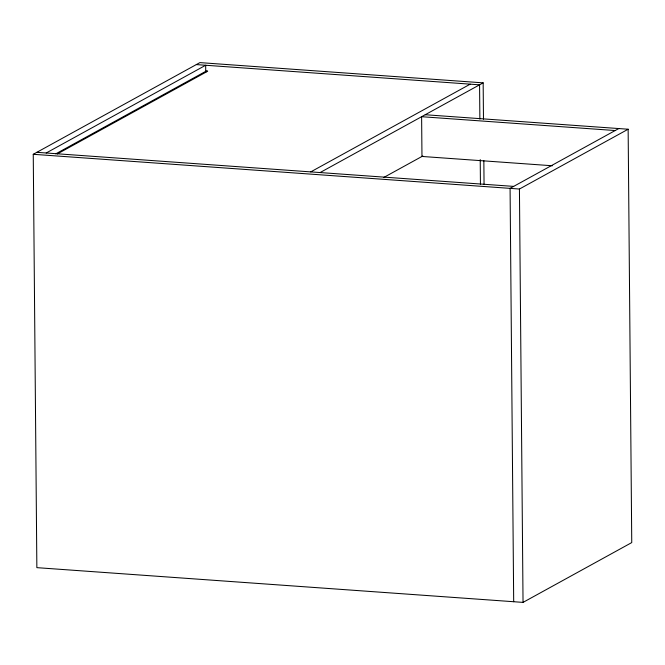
<?xml version="1.0" encoding="UTF-8"?>
<svg xmlns="http://www.w3.org/2000/svg" width="665" height="665" viewBox="0 0 665 665"><rect width="100%" height="100%" fill="white"/><g stroke="black" fill="none" stroke-linecap="round" stroke-linejoin="round"><path stroke-width="1" d="M425.209 114.729L628.142 129.226L631.75 542.582L523.039 602.39L36.858 567.652L33.25 154.297L199.907 62.61L483.164 82.851L483.48 119.201M46.201 152.992L205.676 65.253L205.734 72.394M55.769 153.848L207.089 70.606M57.281 153.956L207.696 71.213M310.738 171.894L470.213 84.156M320.098 172.559L483.164 82.851M383.871 177.414L422.832 155.976M618.783 128.561L510.08 188.361L513.688 601.717M33.25 154.297L519.432 189.035L628.142 129.226M196.316 64.588L479.573 84.829L479.872 119.102M615.192 130.54L421.618 116.708L421.967 156.45L552.399 165.768M36.841 152.318L513.671 186.391M519.432 189.035L523.039 602.39M483.846 160.747L484.054 184.629M480.221 159.6L480.446 184.529"/></g></svg>
